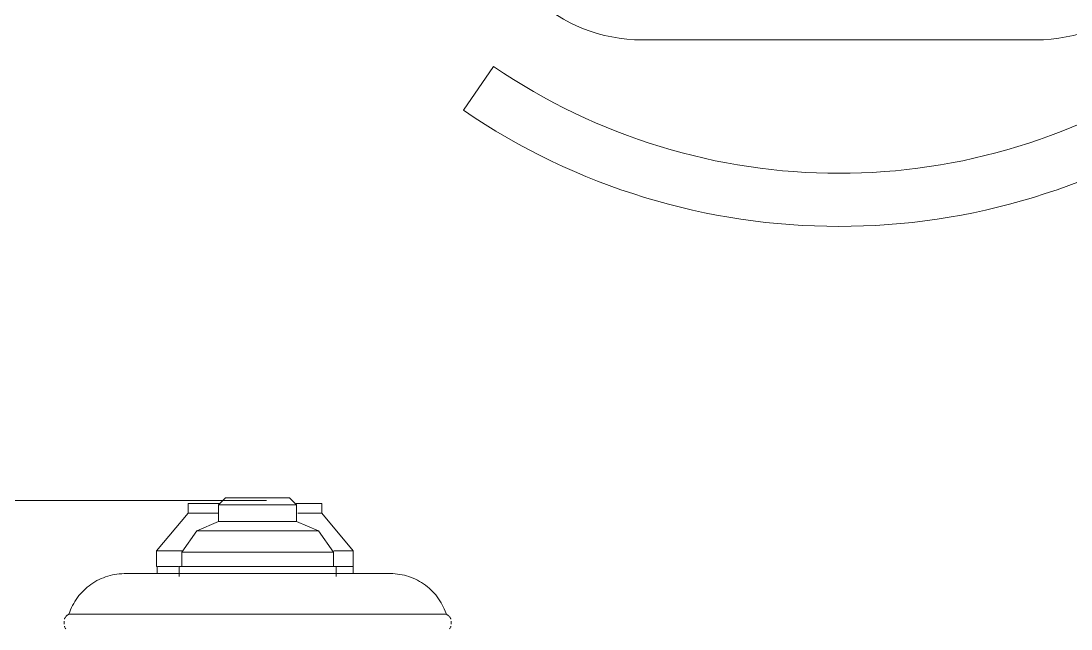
# Model space of a CAD drawing. Header units: inches. Extents: x -1176 to 1507, y -2563 to 978.
# Drawn here: x -1016.11 to -989.35, y -1178.62 to -1163.13 of the extents above; entities that cross this region are included whole.
import ezdxf

# ---------------------------------------------------------------- set-up
doc = ezdxf.new("R2010")
doc.units = ezdxf.units.IN
doc.header["$MEASUREMENT"] = 0
for name, color, linetype, lineweight in [('A-AREA-IDEN', 2, 'Continuous', 9), ('A-GENM', 13, 'Continuous', 18), ('I-FURN', 30, 'Continuous', 9)]:
    doc.layers.add(name, color=color, linetype=linetype, lineweight=lineweight)

# ---------------------------------------------------------------- blocks, each defined once
blk = doc.blocks.new('F-Chairs - Side 01-V21-2nd Floor Power _ Signal')
at = {"layer": 'I-FURN'}
for p, q in [((-9.066, 9.03), (-9.961, 19.322)), ((9.961, 19.322), (9.066, 9.03)), ((5.019, 5.319), (-5.019, 5.319)), ((-9.567, 3.524), (-8.802, 4.642)), ((8.802, 4.642), (9.567, 3.524))]:
    blk.add_line(p, q, dxfattribs=at)
for centre, radius, start, end in [((0, 10.059), 15.351, 58.407, 121.593), ((-5.914, 19.674), 4.063, 121.593, 184.9697), ((5.914, 19.674), 4.063, 355.0303, 58.407), ((-5.019, 9.381), 4.063, 184.9697, 270), ((5.019, 9.381), 4.063, 270, 355.0303), ((0, 17.506), 15.588, 235.6197, 304.3803), ((0, 17.506), 16.942, 235.6197, 304.3803)]:
    blk.add_arc(centre, radius, start, end, dxfattribs=at)
blk = doc.blocks.new('Cast_Iron_Radiator_8182 - Cast_Iron_Radiator_8182-V125-2nd Floor Power _ Signal')
at = {"layer": 'A-GENM', "lineweight": 9}
for p, q in [((-5.943, 4.848), (-5.968, 4.809)), ((-5.75, 4.933), (-5.787, 4.933)), ((-5.713, 4.933), (-5.75, 4.933)), ((-5.968, 1), (-5.968, 4.809)), ((-7.584, 2.438), (-8.542, 1.635)), ((-7.179, 2.438), (-7.584, 2.438)), ((-7.584, 1.944), (-7.584, 2.438)), ((-6.996, 2.438), (-7.179, 2.438)), ((-7.179, 2.291), (-7.179, 2.438)), ((-7.179, 2.296), (-7.179, 2.192)), ((-7.179, 2.013), (-7.179, 2.188)), ((-7.545, 1.935), (-8.095, 1.55)), ((-7.179, 1.935), (-7.545, 1.935)), ((-7.545, 1.935), (-7.545, -1.935)), ((-6.932, 2), (-7.179, 2)), ((-7.179, -2), (-7.179, 2)), ((-8.542, 1.635), (-8.792, 1.635)), ((-8.792, 1.635), (-8.792, 0.985)), ((-8.542, 1.635), (-8.542, 1.028)), ((-8.095, 1.55), (-8.331, 0.993)), ((-8.095, 1.55), (-8.095, -1.55)), ((-8.753, 0.993), (-8.929, 0.816)), ((-8.929, 0.816), (-8.929, -0.816)), ((-8.331, 0.993), (-8.753, 0.993)), ((-8.753, 0.993), (-8.753, -0.993)), ((-8.331, 0.993), (-8.331, -0.993)), ((-7.002, 1), (-7.002, -1)), ((-5.968, -1), (-5.968, 1)), ((-8.929, -0.816), (-8.753, -0.993)), ((-8.792, -0.961), (-8.792, -1.771)), ((-8.753, -0.993), (-8.331, -0.993)), ((-8.542, -1.008), (-8.542, -1.771)), ((-8.331, -0.993), (-8.095, -1.55)), ((-5.968, -4.809), (-5.968, -1)), ((-8.095, -1.55), (-7.545, -1.935)), ((-8.792, -1.771), (-8.542, -1.771)), ((-8.542, -1.771), (-7.584, -2.575)), ((-7.584, -2.575), (-7.584, -1.924)), ((-7.545, -1.935), (-7.179, -1.935)), ((-7.179, -2), (-6.928, -2)), ((-7.179, -2.287), (-7.179, -2.017)), ((-7.179, -2.301), (-7.179, -2.452)), ((-7.584, -2.575), (-7.179, -2.575)), ((-7.179, -2.551), (-7.179, -2.436)), ((-7.179, -2.562), (-6.997, -2.562)), ((-7.179, -2.565), (-7.179, -2.575)), ((-5.968, -4.809), (-5.943, -4.848)), ((-5.787, -4.933), (-5.75, -4.933)), ((-5.75, -4.933), (-5.713, -4.933))]:
    blk.add_line(p, q, dxfattribs=at)
at = {"layer": 'A-GENM', "lineweight": 9, "flags": 128}
for points in [[(-5.943, 4.848), (-5.938, 4.854), (-5.934, 4.86), (-5.929, 4.866), (-5.925, 4.872), (-5.919, 4.877)], [(-5.909, 4.887), (-5.903, 4.892), (-5.897, 4.896), (-5.891, 4.901), (-5.885, 4.905)], [(-5.872, 4.912), (-5.865, 4.915), (-5.858, 4.918), (-5.851, 4.921), (-5.844, 4.924), (-5.837, 4.926)], [(-5.662, 4.925), (-5.655, 4.923), (-5.648, 4.921), (-5.641, 4.918), (-5.634, 4.915), (-5.627, 4.912)], [(-5.614, 4.904), (-5.608, 4.9), (-5.602, 4.896), (-5.596, 4.891), (-5.591, 4.887)], [(-7.002, 3.383), (-7.001, 3.443), (-6.997, 3.503), (-6.991, 3.563), (-6.983, 3.622), (-6.972, 3.681), (-6.959, 3.74), (-6.943, 3.798), (-6.926, 3.855), (-6.906, 3.911), (-6.883, 3.967), (-6.859, 4.022), (-6.832, 4.076), (-6.804, 4.128), (-6.773, 4.18), (-6.74, 4.23), (-6.705, 4.279), (-6.668, 4.326), (-6.63, 4.372), (-6.589, 4.416), (-6.547, 4.459), (-6.503, 4.5), (-6.458, 4.539), (-6.411, 4.576), (-6.362, 4.612), (-6.312, 4.645), (-6.261, 4.677), (-6.209, 4.706), (-6.155, 4.733), (-6.101, 4.758), (-6.045, 4.781), (-5.989, 4.802)], [(-7.002, 2.438), (-7.002, 2.498), (-7.002, 2.571), (-7.002, 2.642), (-7.002, 2.71), (-7.002, 2.775), (-7.002, 2.837), (-7.002, 2.896), (-7.002, 2.952), (-7.002, 3.005), (-7.002, 3.055), (-7.002, 3.102), (-7.002, 3.145), (-7.002, 3.185), (-7.002, 3.221), (-7.002, 3.254), (-7.002, 3.283), (-7.002, 3.309), (-7.002, 3.33), (-7.002, 3.348), (-7.002, 3.363), (-7.002, 3.373), (-7.002, 3.38), (-7.002, 3.383), (-7.002, 3.383)], [(-7.002, 3.383), (-7.002, 3.381), (-7.002, 3.375), (-7.002, 3.366), (-7.002, 3.353), (-7.002, 3.336), (-7.002, 3.315), (-7.002, 3.29), (-7.002, 3.262), (-7.002, 3.23), (-7.002, 3.195), (-7.002, 3.156), (-7.002, 3.114), (-7.002, 3.068), (-7.002, 3.019), (-7.002, 2.967), (-7.002, 2.911), (-7.002, 2.853), (-7.002, 2.792), (-7.002, 2.727), (-7.002, 2.66), (-7.002, 2.591), (-7.002, 2.518), (-7.002, 2.444), (-7.002, 2.367), (-7.002, 2.288), (-7.002, 2.206), (-7.002, 2.123), (-7.002, 2.038), (-7.002, 1.952), (-7.002, 1.864), (-7.002, 1.774), (-7.002, 1.683), (-7.002, 1.591), (-7.002, 1.499), (-7.002, 1.405), (-7.002, 1.311), (-7.002, 1.216), (-7.002, 1.121), (-7.002, 1.026), (-7.002, 1)], [(-7.002, -1), (-7.002, -1.095), (-7.002, -1.19), (-7.002, -1.285), (-7.002, -1.38), (-7.002, -1.473), (-7.002, -1.566), (-7.002, -1.659), (-7.002, -1.75), (-7.002, -1.839), (-7.002, -1.928), (-7.002, -2.015), (-7.002, -2.1), (-7.002, -2.184), (-7.002, -2.266), (-7.002, -2.346), (-7.002, -2.423), (-7.002, -2.498), (-7.002, -2.571), (-7.002, -2.642), (-7.002, -2.71), (-7.002, -2.775), (-7.002, -2.837), (-7.002, -2.896), (-7.002, -2.952), (-7.002, -3.005), (-7.002, -3.055), (-7.002, -3.102), (-7.002, -3.145), (-7.002, -3.185), (-7.002, -3.221), (-7.002, -3.254), (-7.002, -3.283), (-7.002, -3.309), (-7.002, -3.33), (-7.002, -3.348), (-7.002, -3.363), (-7.002, -3.373), (-7.002, -3.38), (-7.002, -3.383), (-7.002, -3.383)], [(-7.002, -3.383), (-7.002, -3.381), (-7.002, -3.375), (-7.002, -3.366), (-7.002, -3.353), (-7.002, -3.336), (-7.002, -3.315), (-7.002, -3.29), (-7.002, -3.262), (-7.002, -3.23), (-7.002, -3.195), (-7.002, -3.156), (-7.002, -3.114), (-7.002, -3.068), (-7.002, -3.019), (-7.002, -2.967), (-7.002, -2.911), (-7.002, -2.853), (-7.002, -2.792), (-7.002, -2.727), (-7.002, -2.66), (-7.002, -2.591), (-7.002, -2.561)], [(-5.968, -4.809), (-6.025, -4.789), (-6.081, -4.767), (-6.135, -4.743), (-6.189, -4.716), (-6.242, -4.688), (-6.294, -4.657), (-6.344, -4.624), (-6.393, -4.59), (-6.441, -4.553), (-6.487, -4.515), (-6.531, -4.474), (-6.574, -4.432), (-6.615, -4.389), (-6.654, -4.343), (-6.692, -4.296), (-6.727, -4.248), (-6.761, -4.198), (-6.793, -4.147), (-6.822, -4.095), (-6.849, -4.042), (-6.875, -3.987), (-6.898, -3.932), (-6.919, -3.876), (-6.937, -3.819), (-6.953, -3.761), (-6.967, -3.703), (-6.979, -3.644), (-6.988, -3.585), (-6.995, -3.525), (-7, -3.465), (-7.002, -3.405), (-7.002, -3.383)], [(-5.92, -4.876), (-5.925, -4.871), (-5.93, -4.865), (-5.935, -4.859), (-5.939, -4.854), (-5.943, -4.848)], [(-5.886, -4.904), (-5.892, -4.9), (-5.898, -4.896), (-5.904, -4.891), (-5.909, -4.887)], [(-5.838, -4.925), (-5.845, -4.923), (-5.852, -4.921), (-5.859, -4.918), (-5.866, -4.915), (-5.873, -4.912)], [(-5.628, -4.912), (-5.635, -4.915), (-5.642, -4.918), (-5.649, -4.921), (-5.656, -4.924), (-5.663, -4.926)], [(-5.591, -4.887), (-5.597, -4.892), (-5.603, -4.896), (-5.609, -4.901), (-5.615, -4.905)]]:
    blk.add_lwpolyline(points, dxfattribs=at)

msp = doc.modelspace()

# ---------------------------------------------------------------- linework, layer by layer
at = {"layer": 'A-AREA-IDEN'}
msp.add_line((-1009.854, -1175.343), (-1038.622, -1175.343), dxfattribs=at)

# ---------------------------------------------------------------- block references
at = {"layer": 'A-GENM', "lineweight": 9, "rotation": 269.9999999999999}
msp.add_blockref('Cast_Iron_Radiator_8182 - Cast_Iron_Radiator_8182-V125-2nd Floor Power _ Signal', (-1010.08, -1184.21), dxfattribs=at)
at = {"layer": 'I-FURN'}
msp.add_blockref('F-Chairs - Side 01-V21-2nd Floor Power _ Signal', (-995.262, -1168.926), dxfattribs=at)

doc.saveas('drawing.dxf')
